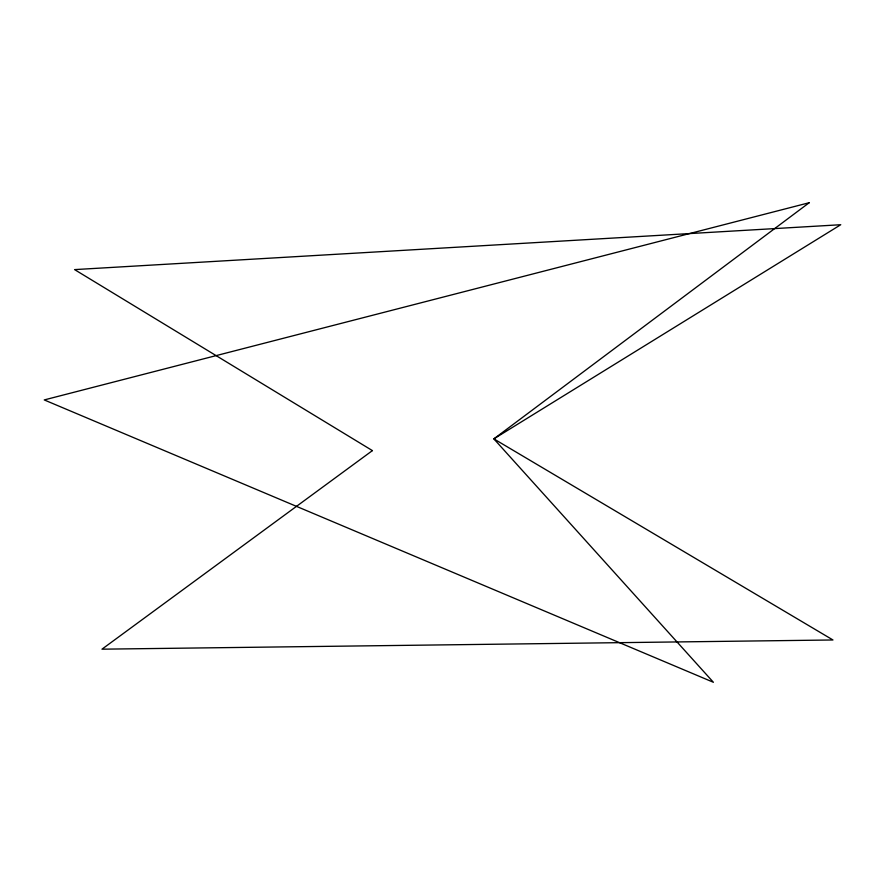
<?xml version="1.0" encoding="UTF-8"?>
<svg xmlns="http://www.w3.org/2000/svg" width="885" height="885" viewBox="0 0 885 885"><rect width="100%" height="100%" fill="white"/><g stroke="black" fill="none" stroke-linecap="round" stroke-linejoin="round"><path stroke-width="1.33" d="M809.211 202.72L493.863 438.872L713.399 682.28L44.25 399.931L809.211 202.72M372.408 450.609L101.974 649.181L832.962 639.977L493.863 438.872L840.75 224.724L74.583 269.604L372.408 450.609"/></g></svg>
